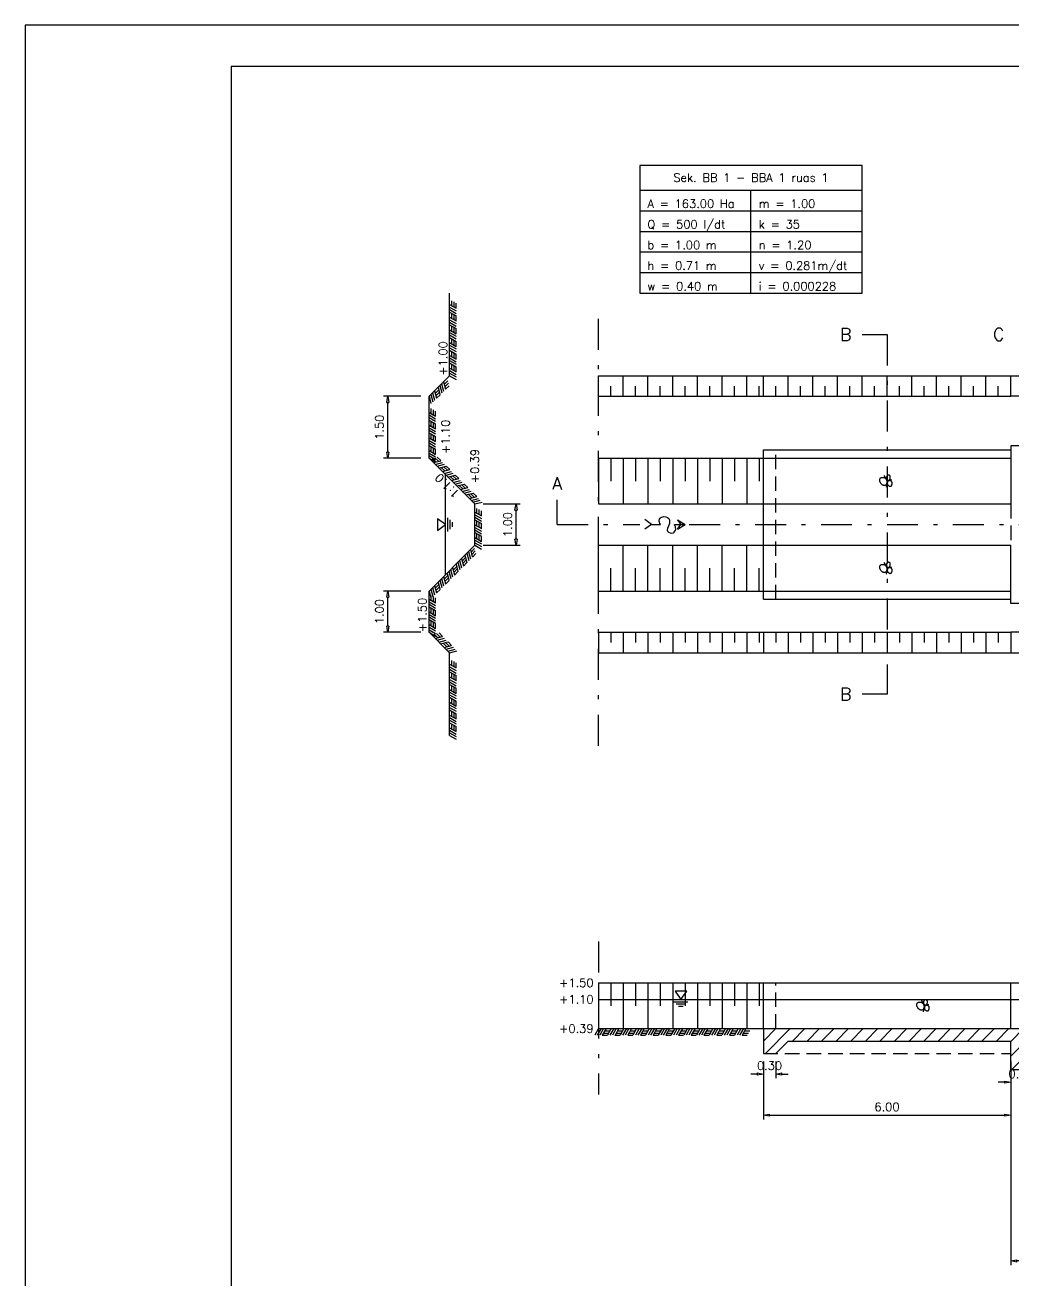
# Model space of a CAD drawing. Header units: inches. Extents: x -5 to 79.1, y -1 to 58.4.
# Drawn here: x -5 to 18.96, y 27.98 to 58.4 of the extents above; entities that cross this region are included whole.
import ezdxf
from ezdxf.enums import TextEntityAlignment as Align

# ---------------------------------------------------------------- set-up
doc = ezdxf.new("R2010")
doc.units = ezdxf.units.IN
doc.header["$MEASUREMENT"] = 0
doc.linetypes.add('DASHDOT', pattern=[1, 0.5, -0.25, 0, -0.25])
doc.linetypes.add('DASHED', pattern=[0.75, 0.5, -0.25])
doc.styles.add('L120', font='simplex.shx', dxfattribs={"height": 0.1525})
doc.styles.add('L80', font='simplex.shx', dxfattribs={"height": 0.1015})
doc.styles.get("Standard").update_dxf_attribs({"font": 'simplex.shx'})
doc.dimstyles.get("Standard").update_dxf_attribs({"dimtxt": 0.18, "dimasz": 0.18, "dimexe": 0.18, "dimexo": 0.0625, "dimgap": 0.09, "dimtad": 0, "dimtih": 1, "dimtoh": 1, "dimdec": 4, "dimzin": 0, "dimdsep": 46, "dimtxsty": 'Standard', "dimcen": 0.09, "dimadec": 0, "dimazin": 0, "dimtfac": 1, "dimtdec": 4, "dimtofl": 0, "dimtmove": 0, "dimatfit": 3, "dimfxl": 1, "dimtolj": 1, "dimtzin": 0, "dimarcsym": 0})

# ---------------------------------------------------------------- blocks, each defined once
blk = doc.blocks.new('KOPbang')
at = {"color": 2}
blk.add_lwpolyline([(-5, -1), (79.1, -1), (79.1, 58.4), (-5, 58.4)], close=True, dxfattribs=at)
at = {"color": 6}
blk.add_lwpolyline([(0, 0), (78.1, 0), (78.1, 57.4), (0, 57.4)], close=True, dxfattribs=at)
blk = doc.blocks.new('HWL')
at = {"color": 2, "linetype": 'Continuous'}
for p, q in [((-0.0014, 0.00196), (0, 0)), ((0.0014, 0.00196), (-0.0014, 0.00196)), ((0, 0), (0.0014, 0.00196)), ((-0.00168, -0.00056), (0.00168, -0.00056)), ((-0.00112, -0.00112), (0.00112, -0.00112)), ((-0.00056, -0.00168), (0.00056, -0.00168))]:
    blk.add_line(p, q, dxfattribs=at)
blk = doc.blocks.new('_ClosedBlank')
at = {"color": 0, "linetype": 'ByBlock', "lineweight": -2}
for p, q in [((-1, 0.17), (0, 0)), ((-1, 0.17), (-1, -0.17)), ((0, 0), (-1, -0.17))]:
    blk.add_line(p, q, dxfattribs=at)
blk = doc.blocks.new('*D47')
at = {"color": 1, "linetype": 'Continuous', "lineweight": -2}
for p, q in [((4.6, 49.4), (3.6985, 49.4)), ((3.8, 48.05), (3.8, 49.25)), ((4.6, 47.9), (3.6985, 47.9))]:
    blk.add_line(p, q, dxfattribs=at)
at = {"layer": 'Defpoints', "color": 0, "linetype": 'Continuous'}
for p in [(3.8, 49.4), (4.8, 49.4), (4.8, 47.9)]:
    blk.add_point(p, dxfattribs=at)
at = {"color": 1, "linetype": 'Continuous', "lineweight": -2, "xscale": 0.15, "yscale": 0.15, "zscale": 0.15}
for p, rotation in [((3.8, 49.4), 90), ((3.8, 47.9), 270)]:
    blk.add_blockref('_ClosedBlank', p, dxfattribs=dict(at, rotation=rotation))
at = {"color": 2, "linetype": 'Continuous', "insert": (3.597, 48.65), "char_height": 0.203, "attachment_point": 5, "rotation": 90}
blk.add_mtext('\\A1;1.50', dxfattribs=at)
blk = doc.blocks.new('*D48')
at = {"color": 1, "linetype": 'Continuous', "lineweight": -2}
for p, q in [((4.6, 44.68), (3.6985, 44.68)), ((3.8, 43.83), (3.8, 44.53)), ((4.6, 43.68), (3.6985, 43.68))]:
    blk.add_line(p, q, dxfattribs=at)
at = {"layer": 'Defpoints', "color": 0, "linetype": 'Continuous'}
for p in [(3.8, 44.68), (4.8, 44.68), (4.8, 43.68)]:
    blk.add_point(p, dxfattribs=at)
at = {"color": 1, "linetype": 'Continuous', "lineweight": -2, "xscale": 0.15, "yscale": 0.15, "zscale": 0.15}
for p, rotation in [((3.8, 44.68), 90), ((3.8, 43.68), 270)]:
    blk.add_blockref('_ClosedBlank', p, dxfattribs=dict(at, rotation=rotation))
at = {"color": 2, "linetype": 'Continuous', "insert": (3.597, 44.18), "char_height": 0.203, "attachment_point": 5, "rotation": 90}
blk.add_mtext('\\A1;1.00', dxfattribs=at)
blk = doc.blocks.new('*D49')
at = {"color": 1, "linetype": 'Continuous', "lineweight": -2}
for p, q in [((6.11, 46.79), (7.0115, 46.79)), ((6.91, 45.94), (6.91, 46.64)), ((6.11, 45.79), (7.0115, 45.79))]:
    blk.add_line(p, q, dxfattribs=at)
at = {"layer": 'Defpoints', "color": 0, "linetype": 'Continuous'}
for p in [(5.91, 46.79), (6.91, 46.79), (5.91, 45.79)]:
    blk.add_point(p, dxfattribs=at)
at = {"color": 1, "linetype": 'Continuous', "lineweight": -2, "xscale": 0.15, "yscale": 0.15, "zscale": 0.15}
for p, rotation in [((6.91, 46.79), 90), ((6.91, 45.79), 270)]:
    blk.add_blockref('_ClosedBlank', p, dxfattribs=dict(at, rotation=rotation))
at = {"color": 2, "linetype": 'Continuous', "insert": (6.707, 46.29), "char_height": 0.203, "attachment_point": 5, "rotation": 90}
blk.add_mtext('\\A1;1.00', dxfattribs=at)
blk = doc.blocks.new('aliran')
at = {"color": 5}
for p, q in [((-0.00312, 0.00004), (-0.00479, 0.0012)), ((-0.00312, 0.00004), (-0.00479, -0.00113)), ((-0.00312, 0.00004), (-0.00096, 0.00004)), ((0.00245, 0.00004), (0.00503, 0.00004)), ((0.00321, 0.00115), (0.00503, 0.00004)), ((0.00321, 0.00115), (0.00398, 0.00004)), ((0.00321, -0.00108), (0.00503, 0.00004)), ((0.00321, -0.00108), (0.00398, 0.00004))]:
    blk.add_line(p, q, dxfattribs=at)
blk.add_spline([(-0.00096, 0.00004), (-0.00131, 0.00108), (-0.00061, 0.00184), (0.00106, 0.0015), (0.00106, -0.00017), (0.00078, -0.00163), (0.00217, -0.00198), (0.00273, -0.00108), (0.00245, 0.00004)], degree=3, dxfattribs=at)
blk = doc.blocks.new('batu')
at = {"color": 1, "linetype": 'Continuous'}
for p, q in [((0.00003, 0.00014), (-0.00066, 0.00136)), ((0.00027, 0.00011), (0.00118, 0.00035)), ((0.0001, -0.00004), (-0.0002, -0.00148))]:
    blk.add_line(p, q, dxfattribs=at)
at = {"color": 2, "linetype": 'Continuous'}
for points in [[(-0.00122, 0.00089), (-0.00116, 0.0009), (-0.00109, 0.00091), (-0.00102, 0.00091), (-0.00095, 0.0009), (-0.00088, 0.00089), (-0.00081, 0.00088), (-0.00074, 0.00086), (-0.00067, 0.00084), (-0.0006, 0.0008), (-0.00054, 0.00077), (-0.00048, 0.00073), (-0.00042, 0.00068), (-0.00037, 0.00063), (-0.00032, 0.00058), (-0.00027, 0.00053), (-0.00023, 0.00048), (-0.00019, 0.00042), (-0.00015, 0.00037), (-0.00012, 0.00031), (-0.00009, 0.00025), (-0.00007, 0.00019), (-0.00005, 0.00012), (-0.00003, 0.00006), (-0.00002, -0.00001), (-0.00002, -0.00009), (-0.00002, -0.00016), (-0.00002, -0.00024), (-0.00003, -0.00032), (-0.00004, -0.00039), (-0.00005, -0.00047), (-0.00007, -0.00054), (-0.00009, -0.00061), (-0.00011, -0.00067), (-0.00013, -0.00073), (-0.00016, -0.00079), (-0.00018, -0.00084), (-0.00021, -0.00088), (-0.00025, -0.00092), (-0.00028, -0.00096), (-0.00032, -0.00099), (-0.00036, -0.00102), (-0.00041, -0.00104), (-0.00046, -0.00106), (-0.00051, -0.00107), (-0.00056, -0.00108), (-0.00062, -0.00108), (-0.00069, -0.00108), (-0.00075, -0.00107), (-0.00083, -0.00105), (-0.0009, -0.00102), (-0.00098, -0.00099), (-0.00106, -0.00095), (-0.00114, -0.0009), (-0.00122, -0.00085), (-0.00129, -0.00078), (-0.00137, -0.00071), (-0.00144, -0.00063), (-0.0015, -0.00055), (-0.00156, -0.00045), (-0.00161, -0.00036), (-0.00166, -0.00026), (-0.0017, -0.00016), (-0.00173, -0.00006), (-0.00175, 0.00003), (-0.00176, 0.00013), (-0.00177, 0.00022), (-0.00176, 0.0003), (-0.00175, 0.00039), (-0.00174, 0.00046), (-0.00171, 0.00053), (-0.00168, 0.0006), (-0.00165, 0.00065), (-0.00161, 0.0007), (-0.00156, 0.00075), (-0.00152, 0.00078), (-0.00147, 0.00082), (-0.00141, 0.00084), (-0.00135, 0.00086), (-0.00129, 0.00088)], [(-0.00009, 0.00109), (-0.00011, 0.00103), (-0.00012, 0.00097), (-0.00013, 0.0009), (-0.00014, 0.00084), (-0.00014, 0.00077), (-0.00014, 0.0007), (-0.00014, 0.00064), (-0.00013, 0.00058), (-0.00011, 0.00052), (-0.0001, 0.00047), (-0.00007, 0.00042), (-0.00005, 0.00037), (-0.00002, 0.00033), (0.00002, 0.0003), (0.00006, 0.00027), (0.00011, 0.00024), (0.00015, 0.00022), (0.00021, 0.0002), (0.00026, 0.00019), (0.00032, 0.00019), (0.00038, 0.00019), (0.00043, 0.0002), (0.00049, 0.00021), (0.00054, 0.00023), (0.00058, 0.00026), (0.00062, 0.0003), (0.00066, 0.00034), (0.00069, 0.00039), (0.00071, 0.00044), (0.00074, 0.0005), (0.00076, 0.00056), (0.00077, 0.00063), (0.00079, 0.0007), (0.0008, 0.00076), (0.0008, 0.00083), (0.0008, 0.0009), (0.0008, 0.00097), (0.0008, 0.00103), (0.00079, 0.00109), (0.00078, 0.00114), (0.00077, 0.00119), (0.00075, 0.00123), (0.00073, 0.00127), (0.00071, 0.0013), (0.00068, 0.00132), (0.00064, 0.00135), (0.00061, 0.00137), (0.00056, 0.00138), (0.00052, 0.0014), (0.00046, 0.00141), (0.00041, 0.00141), (0.00036, 0.00142), (0.0003, 0.00142), (0.00025, 0.00141), (0.00019, 0.0014), (0.00015, 0.00139), (0.0001, 0.00137), (0.00006, 0.00134), (0.00003, 0.00131), (0, 0.00128), (-0.00003, 0.00124), (-0.00005, 0.00119), (-0.00007, 0.00114)], [(0.00008, -0.00032), (0.00007, -0.0004), (0.00006, -0.00048), (0.00006, -0.00056), (0.00007, -0.00064), (0.00009, -0.00073), (0.00011, -0.0008), (0.00015, -0.00088), (0.0002, -0.00095), (0.00026, -0.00102), (0.00033, -0.00108), (0.0004, -0.00114), (0.00048, -0.00119), (0.00056, -0.00123), (0.00064, -0.00125), (0.00072, -0.00127), (0.00079, -0.00127), (0.00087, -0.00126), (0.00093, -0.00123), (0.00099, -0.0012), (0.00105, -0.00115), (0.00109, -0.00109), (0.00114, -0.00102), (0.00117, -0.00094), (0.0012, -0.00086), (0.00122, -0.00077), (0.00123, -0.00067), (0.00124, -0.00057), (0.00124, -0.00047), (0.00122, -0.00037), (0.0012, -0.00028), (0.00116, -0.00019), (0.00112, -0.00012), (0.00106, -0.00005), (0.00099, 0.00001), (0.00091, 0.00005), (0.00083, 0.00008), (0.00074, 0.00011), (0.00065, 0.00012), (0.00057, 0.00012), (0.00049, 0.0001), (0.00041, 0.00008), (0.00034, 0.00005), (0.00028, 0), (0.00023, -0.00005), (0.00018, -0.00011), (0.00014, -0.00018), (0.00011, -0.00025)]]:
    blk.add_lwpolyline(points, close=True, dxfattribs=at)
blk = doc.blocks.new('*D54')
at = {"color": 1, "linetype": 'Continuous', "lineweight": -2, "ltscale": 0.7}
for p, q in [((12.91, 33.27), (12.91, 32.8685)), ((13.21, 33.27), (13.21, 32.8685)), ((12.76, 32.97), (12.61, 32.97)), ((13.36, 32.97), (13.51, 32.97))]:
    blk.add_line(p, q, dxfattribs=at)
at = {"layer": 'Defpoints', "color": 0, "linetype": 'Continuous', "ltscale": 0.7}
for p in [(12.91, 33.47), (13.21, 33.47), (13.21, 32.97)]:
    blk.add_point(p, dxfattribs=at)
at = {"color": 1, "linetype": 'Continuous', "lineweight": -2, "ltscale": 0.7, "xscale": 0.15, "yscale": 0.15, "zscale": 0.15}
blk.add_blockref('_ClosedBlank', (12.91, 32.97), dxfattribs=at)
at = {"color": 1, "linetype": 'Continuous', "lineweight": -2, "ltscale": 0.7, "xscale": 0.15, "yscale": 0.15, "zscale": 0.15, "rotation": 180}
blk.add_blockref('_ClosedBlank', (13.21, 32.97), dxfattribs=at)
at = {"color": 2, "linetype": 'Continuous', "ltscale": 0.7, "insert": (13.06, 33.173), "char_height": 0.203, "attachment_point": 5}
blk.add_mtext('\\A1;0.30', dxfattribs=at)
blk = doc.blocks.new('*D55')
at = {"color": 1, "linetype": 'Continuous', "lineweight": -2, "ltscale": 0.7}
for p, q in [((12.91, 33.27), (12.91, 31.8685)), ((18.91, 33.27), (18.91, 31.8685)), ((13.06, 31.97), (18.76, 31.97))]:
    blk.add_line(p, q, dxfattribs=at)
at = {"layer": 'Defpoints', "color": 0, "linetype": 'Continuous', "ltscale": 0.7}
for p in [(12.91, 33.47), (18.91, 33.47), (18.91, 31.97)]:
    blk.add_point(p, dxfattribs=at)
at = {"color": 1, "linetype": 'Continuous', "lineweight": -2, "ltscale": 0.7, "xscale": 0.15, "yscale": 0.15, "zscale": 0.15, "rotation": 180}
blk.add_blockref('_ClosedBlank', (12.91, 31.97), dxfattribs=at)
at = {"color": 1, "linetype": 'Continuous', "lineweight": -2, "ltscale": 0.7, "xscale": 0.15, "yscale": 0.15, "zscale": 0.15}
blk.add_blockref('_ClosedBlank', (18.91, 31.97), dxfattribs=at)
at = {"color": 2, "linetype": 'Continuous', "ltscale": 0.7, "insert": (15.91, 32.173), "char_height": 0.203, "attachment_point": 5}
blk.add_mtext('\\A1;6.00', dxfattribs=at)
blk = doc.blocks.new('*D56')
at = {"color": 1, "linetype": 'Continuous', "lineweight": -2, "ltscale": 0.7}
for p, q in [((18.91, 32.87), (18.91, 32.6685)), ((19.41, 32.87), (19.41, 32.6685)), ((18.76, 32.77), (18.61, 32.77)), ((19.56, 32.77), (19.71, 32.77))]:
    blk.add_line(p, q, dxfattribs=at)
at = {"layer": 'Defpoints', "color": 0, "linetype": 'Continuous', "ltscale": 0.7}
for p in [(18.91, 33.07), (19.41, 33.07), (19.41, 32.77)]:
    blk.add_point(p, dxfattribs=at)
at = {"color": 1, "linetype": 'Continuous', "lineweight": -2, "ltscale": 0.7, "xscale": 0.15, "yscale": 0.15, "zscale": 0.15}
blk.add_blockref('_ClosedBlank', (18.91, 32.77), dxfattribs=at)
at = {"color": 1, "linetype": 'Continuous', "lineweight": -2, "ltscale": 0.7, "xscale": 0.15, "yscale": 0.15, "zscale": 0.15, "rotation": 180}
blk.add_blockref('_ClosedBlank', (19.41, 32.77), dxfattribs=at)
at = {"color": 2, "linetype": 'Continuous', "ltscale": 0.7, "insert": (19.16, 32.973), "char_height": 0.203, "attachment_point": 5}
blk.add_mtext('\\A1;0.50', dxfattribs=at)
blk = doc.blocks.new('*D67')
at = {"color": 1, "linetype": 'Continuous', "lineweight": -2, "ltscale": 0.7}
for p, q in [((20, 33.87), (20, 28.3365)), ((18.91, 32.87), (18.91, 28.3365)), ((19.85, 28.438), (19.06, 28.438))]:
    blk.add_line(p, q, dxfattribs=at)
at = {"layer": 'Defpoints', "color": 0, "linetype": 'Continuous', "ltscale": 0.7}
for p in [(20, 34.07), (18.91, 33.07), (18.91, 28.438)]:
    blk.add_point(p, dxfattribs=at)
at = {"color": 1, "linetype": 'Continuous', "lineweight": -2, "ltscale": 0.7, "xscale": 0.15, "yscale": 0.15, "zscale": 0.15, "rotation": 180}
blk.add_blockref('_ClosedBlank', (18.91, 28.438), dxfattribs=at)
at = {"color": 1, "linetype": 'Continuous', "lineweight": -2, "ltscale": 0.7, "xscale": 0.15, "yscale": 0.15, "zscale": 0.15}
blk.add_blockref('_ClosedBlank', (20, 28.438), dxfattribs=at)
at = {"color": 2, "linetype": 'Continuous', "ltscale": 0.7, "insert": (19.455, 28.641), "char_height": 0.203, "attachment_point": 5}
blk.add_mtext('\\A1;1.09', dxfattribs=at)

msp = doc.modelspace()

# ---------------------------------------------------------------- hatches: boundary and pattern name
at = {"linetype": 'Continuous'}
h = msp.add_hatch(dxfattribs=at)
h.set_pattern_fill('LINE', color=1, scale=2, angle=45, style=0)
h.paths.add_polyline_path([(12.91, 34.07), (12.91, 33.47), (13.21, 33.47), (13.51, 33.77), (18.91, 33.77), (18.91, 34.07)])
h = msp.add_hatch(dxfattribs=at)
h.set_pattern_fill('LINE', color=1, scale=2, angle=45, style=0)
h.paths.add_polyline_path([(23.02, 30.758), (26.04, 30.758), (26.04, 30.838), (26.2, 30.838), (32.66, 32.13), (34.16, 32.13), (34.16, 31.53), (33.86, 31.53), (33.56, 31.83), (32.66, 31.83), (26.2, 30.538), (26.2, 29.958), (25.7, 29.958), (25.4, 30.258), (23.02, 29.958), (22.618, 29.958), (20, 33.57), (19.71, 33.57), (19.41, 33.07), (18.91, 33.07), (18.91, 34.07), (20, 34.07)])

# ---------------------------------------------------------------- linework, layer by layer
at = {"color": 2, "linetype": 'Continuous'}
for p, q in [((15.31, 55), (9.91, 55)), ((9.91, 55), (9.91, 51.9)), ((15.31, 51.9), (15.31, 55)), ((9.91, 54.4), (15.31, 54.4)), ((12.61, 51.9), (12.61, 54.4)), ((12.61, 51.9), (12.61, 54.4)), ((9.91, 53.9), (15.31, 53.9)), ((9.91, 53.4), (15.31, 53.4)), ((9.91, 52.9), (15.31, 52.9)), ((9.91, 52.4), (15.31, 52.4)), ((9.91, 51.9), (15.31, 51.9)), ((9.21, 49.4), (9.21, 49.65)), ((9.81, 49.4), (9.81, 49.65)), ((10.41, 49.4), (10.41, 49.65)), ((11.01, 49.4), (11.01, 49.65)), ((11.61, 49.4), (11.61, 49.65)), ((12.21, 49.4), (12.21, 49.65)), ((12.81, 49.4), (12.81, 49.65)), ((13.21, 49.4), (13.21, 49.65)), ((13.81, 49.4), (13.81, 49.65)), ((14.41, 49.4), (14.41, 49.65)), ((15.01, 49.4), (15.01, 49.65)), ((15.61, 49.4), (15.61, 49.65)), ((16.21, 49.4), (16.21, 49.65)), ((16.81, 49.4), (16.81, 49.65)), ((17.41, 49.4), (17.41, 49.65)), ((18.01, 49.4), (18.01, 49.65)), ((18.61, 49.4), (18.61, 49.65)), ((12.91, 48.1), (18.91, 48.1)), ((9.21, 47.9), (9.21, 47.345)), ((9.81, 47.9), (9.81, 47.345)), ((10.41, 47.9), (10.41, 47.345)), ((11.01, 47.9), (11.01, 47.345)), ((11.61, 47.9), (11.61, 47.345)), ((12.21, 47.9), (12.21, 47.345)), ((12.81, 47.9), (12.81, 47.345)), ((5.2, 45.08), (5.2, 47.5)), ((9.21, 44.68), (9.21, 45.235)), ((9.81, 44.68), (9.81, 45.235)), ((10.41, 44.68), (10.41, 45.235)), ((11.01, 44.68), (11.01, 45.235)), ((11.61, 44.68), (11.61, 45.235)), ((12.21, 44.68), (12.21, 45.235)), ((12.81, 44.68), (12.81, 45.235)), ((12.91, 44.48), (18.91, 44.48)), ((9.21, 43.68), (9.21, 43.43)), ((9.81, 43.68), (9.81, 43.43)), ((10.41, 43.68), (10.41, 43.43)), ((11.01, 43.68), (11.01, 43.43)), ((11.61, 43.68), (11.61, 43.43)), ((12.21, 43.68), (12.21, 43.43)), ((12.81, 43.68), (12.81, 43.43)), ((13.21, 43.68), (13.21, 43.43)), ((13.81, 43.68), (13.81, 43.43)), ((14.41, 43.68), (14.41, 43.43)), ((15.01, 43.68), (15.01, 43.43)), ((15.61, 43.68), (15.61, 43.43)), ((16.21, 43.68), (16.21, 43.43)), ((16.81, 43.68), (16.81, 43.43)), ((17.41, 43.68), (17.41, 43.43)), ((18.01, 43.68), (18.01, 43.43)), ((18.61, 43.68), (18.61, 43.43)), ((9.21, 35.18), (9.21, 34.625)), ((9.81, 35.18), (9.81, 34.625)), ((10.41, 35.18), (10.41, 34.625)), ((11.01, 35.18), (11.01, 34.625)), ((11.61, 35.18), (11.61, 34.625)), ((12.21, 35.18), (12.21, 34.625)), ((12.81, 35.18), (12.81, 34.625))]:
    msp.add_line(p, q, dxfattribs=at)
at = {"color": 4, "linetype": 'Continuous'}
for p, q in [((5.3, 49.9), (5.3, 51.9)), ((4.8, 49.4), (5.3, 49.9)), ((4.8, 47.9), (4.8, 49.4)), ((5.91, 46.79), (4.8, 47.9)), ((5.91, 45.79), (5.91, 46.79)), ((4.8, 44.68), (5.91, 45.79)), ((4.8, 43.68), (4.8, 44.68)), ((5.3, 43.18), (4.8, 43.68)), ((5.3, 41.18), (5.3, 43.18))]:
    msp.add_line(p, q, dxfattribs=at)
at = {"color": 1, "linetype": 'Continuous'}
for p, q in [((5.353, 51.596), (5.353, 51.719)), ((5.3, 51.627), (5.459, 51.535)), ((5.3, 51.565), (5.459, 51.473)), ((5.3, 51.503), (5.459, 51.412)), ((5.3, 51.442), (5.459, 51.35)), ((5.407, 51.565), (5.407, 51.688)), ((5.46, 51.534), (5.46, 51.658)), ((5.3, 51.318), (5.459, 51.227)), ((5.3, 51.257), (5.459, 51.165)), ((5.3, 51.195), (5.459, 51.103)), ((5.3, 51.133), (5.459, 51.042)), ((5.353, 51.288), (5.353, 51.411)), ((5.407, 51.257), (5.407, 51.38)), ((5.46, 51.226), (5.46, 51.349)), ((5.3, 51.01), (5.459, 50.918)), ((5.3, 50.948), (5.459, 50.857)), ((5.3, 50.887), (5.459, 50.795)), ((5.3, 50.825), (5.459, 50.733)), ((5.353, 50.979), (5.353, 51.103)), ((5.407, 50.948), (5.407, 51.072)), ((5.46, 50.918), (5.46, 51.041)), ((5.3, 50.702), (5.459, 50.61)), ((5.3, 50.64), (5.459, 50.548)), ((5.3, 50.578), (5.459, 50.487)), ((5.3, 50.517), (5.459, 50.425)), ((5.353, 50.671), (5.353, 50.794)), ((5.407, 50.64), (5.407, 50.763)), ((5.46, 50.609), (5.46, 50.733)), ((5.3, 50.393), (5.459, 50.302)), ((5.3, 50.332), (5.459, 50.24)), ((5.3, 50.27), (5.459, 50.178)), ((5.3, 50.208), (5.459, 50.117)), ((5.353, 50.362), (5.353, 50.486)), ((5.407, 50.332), (5.407, 50.455)), ((5.46, 50.301), (5.46, 50.424)), ((5.3, 50.085), (5.459, 49.993)), ((5.3, 50.023), (5.459, 49.932)), ((5.3, 49.962), (5.459, 49.87)), ((5.3, 49.9), (5.459, 49.808)), ((5.353, 50.054), (5.353, 50.178)), ((5.407, 50.023), (5.407, 50.147)), ((5.46, 49.992), (5.46, 50.116)), ((8.91, 49.4), (8.91, 49.9)), ((9.51, 49.4), (9.51, 49.9)), ((10.11, 49.4), (10.11, 49.9)), ((10.71, 49.4), (10.71, 49.9)), ((11.31, 49.4), (11.31, 49.9)), ((11.91, 49.4), (11.91, 49.9)), ((12.51, 49.4), (12.51, 49.9)), ((12.91, 49.4), (12.91, 49.9)), ((13.51, 49.4), (13.51, 49.9)), ((14.11, 49.4), (14.11, 49.9)), ((14.71, 49.4), (14.71, 49.9)), ((15.31, 49.4), (15.31, 49.9)), ((15.91, 49.4), (15.91, 49.9)), ((16.51, 49.4), (16.51, 49.9)), ((17.11, 49.4), (17.11, 49.9)), ((17.71, 49.4), (17.71, 49.9)), ((18.31, 49.4), (18.31, 49.9)), ((18.91, 49.4), (18.91, 49.9)), ((18.91, 49.4), (18.91, 49.9)), ((5.018, 49.618), (5.065, 49.441)), ((5.062, 49.662), (5.109, 49.485)), ((5.105, 49.705), (5.153, 49.528)), ((5.149, 49.749), (5.196, 49.572)), ((5.165, 49.689), (5.252, 49.776)), ((5.181, 49.63), (5.268, 49.717)), ((5.197, 49.57), (5.284, 49.657)), ((4.8, 49.4), (4.847, 49.223)), ((4.844, 49.444), (4.891, 49.267)), ((4.887, 49.487), (4.935, 49.31)), ((4.931, 49.531), (4.978, 49.354)), ((4.947, 49.471), (5.034, 49.558)), ((4.963, 49.412), (5.05, 49.499)), ((4.979, 49.352), (5.066, 49.439)), ((4.8, 49.01), (4.959, 48.918)), ((4.853, 48.979), (4.853, 49.103)), ((4.907, 48.948), (4.907, 49.072)), ((4.96, 48.918), (4.96, 49.041)), ((4.8, 48.948), (4.959, 48.857)), ((4.8, 48.887), (4.959, 48.795)), ((4.8, 48.825), (4.959, 48.733)), ((4.8, 48.702), (4.959, 48.61)), ((4.853, 48.671), (4.853, 48.794)), ((4.907, 48.64), (4.907, 48.763)), ((4.96, 48.609), (4.96, 48.733)), ((4.8, 48.64), (4.959, 48.548)), ((4.8, 48.578), (4.959, 48.487)), ((4.8, 48.517), (4.959, 48.425)), ((4.8, 48.393), (4.959, 48.302)), ((4.853, 48.362), (4.853, 48.486)), ((4.907, 48.332), (4.907, 48.455)), ((4.96, 48.301), (4.96, 48.424)), ((4.8, 48.332), (4.959, 48.24)), ((4.8, 48.27), (4.959, 48.178)), ((4.8, 48.208), (4.959, 48.117)), ((4.8, 48.085), (4.959, 47.993)), ((4.853, 48.054), (4.853, 48.178)), ((4.907, 48.023), (4.907, 48.147)), ((4.96, 47.992), (4.96, 48.116)), ((4.8, 48.023), (4.959, 47.932)), ((4.8, 47.962), (4.959, 47.87)), ((4.8, 47.9), (4.959, 47.808)), ((4.967, 47.809), (4.879, 47.896)), ((4.907, 47.793), (5.084, 47.84)), ((5.026, 47.825), (4.939, 47.912)), ((4.951, 47.749), (5.128, 47.797)), ((5.086, 47.841), (4.999, 47.928)), ((8.91, 47.9), (8.91, 46.79)), ((9.51, 47.9), (9.51, 46.79)), ((10.11, 47.9), (10.11, 46.79)), ((10.71, 47.9), (10.71, 46.79)), ((11.31, 47.9), (11.31, 46.79)), ((11.91, 47.9), (11.91, 46.79)), ((12.51, 47.9), (12.51, 46.79)), ((4.994, 47.706), (5.171, 47.753)), ((5.038, 47.662), (5.215, 47.71)), ((5.185, 47.591), (5.097, 47.678)), ((5.125, 47.575), (5.302, 47.622)), ((5.244, 47.607), (5.157, 47.694)), ((5.169, 47.531), (5.346, 47.579)), ((5.212, 47.488), (5.389, 47.535)), ((5.304, 47.623), (5.217, 47.71)), ((5.256, 47.444), (5.433, 47.492)), ((5.403, 47.373), (5.315, 47.46)), ((5.462, 47.389), (5.375, 47.476)), ((5.522, 47.405), (5.435, 47.492)), ((5.343, 47.357), (5.52, 47.404)), ((5.387, 47.313), (5.564, 47.361)), ((5.43, 47.27), (5.607, 47.317)), ((5.474, 47.226), (5.651, 47.273)), ((5.621, 47.155), (5.534, 47.242)), ((5.561, 47.139), (5.738, 47.186)), ((5.68, 47.171), (5.593, 47.258)), ((5.74, 47.187), (5.653, 47.274)), ((5.605, 47.095), (5.782, 47.143)), ((5.648, 47.052), (5.825, 47.099)), ((5.692, 47.008), (5.869, 47.055)), ((5.839, 46.937), (5.752, 47.024)), ((5.779, 46.921), (5.956, 46.968)), ((5.898, 46.953), (5.811, 47.04)), ((5.823, 46.877), (6, 46.925)), ((5.866, 46.834), (6.043, 46.881)), ((5.958, 46.969), (5.871, 47.056)), ((5.91, 46.79), (6.087, 46.837)), ((5.91, 46.592), (6.069, 46.5)), ((5.963, 46.561), (5.963, 46.684)), ((6.017, 46.53), (6.017, 46.653)), ((6.07, 46.499), (6.07, 46.623)), ((5.91, 46.53), (6.069, 46.438)), ((5.91, 46.468), (6.069, 46.377)), ((5.91, 46.407), (6.069, 46.315)), ((5.91, 46.283), (6.069, 46.192)), ((5.963, 46.252), (5.963, 46.376)), ((6.017, 46.222), (6.017, 46.345)), ((6.07, 46.191), (6.07, 46.314)), ((5.91, 46.222), (6.069, 46.13)), ((5.91, 46.16), (6.069, 46.068)), ((5.91, 46.098), (6.069, 46.007)), ((5.91, 45.975), (6.069, 45.883)), ((5.963, 45.944), (5.963, 46.068)), ((6.017, 45.913), (6.017, 46.037)), ((6.07, 45.883), (6.07, 46.006)), ((5.759, 45.639), (5.807, 45.462)), ((5.803, 45.683), (5.85, 45.506)), ((5.819, 45.623), (5.906, 45.711)), ((5.835, 45.564), (5.922, 45.651)), ((5.91, 45.913), (6.069, 45.822)), ((5.91, 45.852), (6.069, 45.76)), ((5.91, 45.79), (6.069, 45.698)), ((8.91, 44.68), (8.91, 45.79)), ((9.51, 44.68), (9.51, 45.79)), ((10.11, 44.68), (10.11, 45.79)), ((10.71, 44.68), (10.71, 45.79)), ((11.31, 44.68), (11.31, 45.79)), ((11.91, 44.68), (11.91, 45.79)), ((12.51, 44.68), (12.51, 45.79)), ((5.454, 45.334), (5.502, 45.157)), ((5.498, 45.378), (5.545, 45.201)), ((5.541, 45.421), (5.589, 45.244)), ((5.585, 45.465), (5.632, 45.288)), ((5.601, 45.405), (5.688, 45.493)), ((5.617, 45.346), (5.704, 45.433)), ((5.633, 45.286), (5.72, 45.373)), ((5.672, 45.552), (5.72, 45.375)), ((5.716, 45.596), (5.763, 45.419)), ((5.851, 45.504), (5.938, 45.591)), ((5.149, 45.029), (5.196, 44.852)), ((5.165, 44.969), (5.252, 45.056)), ((5.236, 45.116), (5.283, 44.939)), ((5.28, 45.16), (5.327, 44.983)), ((5.323, 45.203), (5.371, 45.026)), ((5.367, 45.247), (5.414, 45.07)), ((5.383, 45.187), (5.47, 45.275)), ((5.399, 45.128), (5.486, 45.215)), ((5.415, 45.068), (5.502, 45.155)), ((4.844, 44.724), (4.891, 44.547)), ((4.887, 44.767), (4.935, 44.59)), ((4.931, 44.811), (4.978, 44.634)), ((4.947, 44.751), (5.034, 44.838)), ((4.963, 44.692), (5.05, 44.779)), ((5.018, 44.898), (5.065, 44.721)), ((5.062, 44.942), (5.109, 44.765)), ((5.105, 44.985), (5.153, 44.808)), ((5.181, 44.91), (5.268, 44.997)), ((5.197, 44.85), (5.284, 44.937)), ((4.8, 44.68), (4.847, 44.503)), ((4.8, 44.482), (4.959, 44.39)), ((4.8, 44.42), (4.959, 44.328)), ((4.853, 44.451), (4.853, 44.574)), ((4.907, 44.42), (4.907, 44.543)), ((4.96, 44.389), (4.96, 44.513)), ((4.979, 44.632), (5.066, 44.719)), ((4.8, 44.358), (4.959, 44.267)), ((4.8, 44.297), (4.959, 44.205)), ((4.8, 44.173), (4.959, 44.082)), ((4.8, 44.112), (4.959, 44.02)), ((4.853, 44.143), (4.853, 44.266)), ((4.907, 44.112), (4.907, 44.235)), ((4.96, 44.081), (4.96, 44.204)), ((4.8, 44.05), (4.959, 43.958)), ((4.8, 43.988), (4.959, 43.897)), ((4.8, 43.865), (4.959, 43.773)), ((4.853, 43.834), (4.853, 43.958)), ((4.907, 43.803), (4.907, 43.927)), ((4.96, 43.773), (4.96, 43.896)), ((4.8, 43.803), (4.959, 43.712)), ((4.8, 43.742), (4.959, 43.65)), ((4.8, 43.68), (4.959, 43.588)), ((5.011, 43.545), (4.924, 43.632)), ((4.951, 43.529), (5.128, 43.576)), ((5.07, 43.561), (4.983, 43.648)), ((4.995, 43.485), (5.172, 43.533)), ((5.13, 43.577), (5.043, 43.664)), ((8.91, 43.68), (8.91, 43.18)), ((9.51, 43.68), (9.51, 43.18)), ((10.11, 43.68), (10.11, 43.18)), ((10.71, 43.68), (10.71, 43.18)), ((11.31, 43.68), (11.31, 43.18)), ((11.91, 43.68), (11.91, 43.18)), ((12.51, 43.68), (12.51, 43.18)), ((12.91, 43.68), (12.91, 43.18)), ((13.51, 43.68), (13.51, 43.18)), ((14.11, 43.68), (14.11, 43.18)), ((14.71, 43.68), (14.71, 43.18)), ((15.31, 43.68), (15.31, 43.18)), ((15.91, 43.68), (15.91, 43.18)), ((16.51, 43.68), (16.51, 43.18)), ((17.11, 43.68), (17.11, 43.18)), ((17.71, 43.68), (17.71, 43.18)), ((18.31, 43.68), (18.31, 43.18)), ((18.91, 43.68), (18.91, 43.18)), ((18.91, 43.68), (18.91, 43.18)), ((5.038, 43.442), (5.215, 43.489)), ((5.082, 43.398), (5.259, 43.445)), ((5.229, 43.327), (5.142, 43.414)), ((5.169, 43.311), (5.346, 43.358)), ((5.288, 43.343), (5.201, 43.43)), ((5.213, 43.267), (5.39, 43.315)), ((5.256, 43.224), (5.433, 43.271)), ((5.348, 43.359), (5.261, 43.446)), ((5.3, 43.18), (5.477, 43.227)), ((5.3, 42.907), (5.459, 42.815)), ((5.353, 42.876), (5.353, 42.999)), ((5.407, 42.845), (5.407, 42.968)), ((5.46, 42.814), (5.46, 42.938)), ((5.3, 42.845), (5.459, 42.753)), ((5.3, 42.783), (5.459, 42.692)), ((5.3, 42.722), (5.459, 42.63)), ((5.3, 42.598), (5.459, 42.507)), ((5.353, 42.568), (5.353, 42.691)), ((5.407, 42.537), (5.407, 42.66)), ((5.46, 42.506), (5.46, 42.629)), ((5.3, 42.537), (5.459, 42.445)), ((5.3, 42.475), (5.459, 42.383)), ((5.3, 42.413), (5.459, 42.322)), ((5.3, 42.29), (5.459, 42.198)), ((5.353, 42.259), (5.353, 42.383)), ((5.407, 42.228), (5.407, 42.352)), ((5.46, 42.198), (5.46, 42.321)), ((5.3, 42.228), (5.459, 42.137)), ((5.3, 42.167), (5.459, 42.075)), ((5.3, 42.105), (5.459, 42.013)), ((5.3, 41.982), (5.459, 41.89)), ((5.353, 41.951), (5.353, 42.074)), ((5.407, 41.92), (5.407, 42.043)), ((5.46, 41.889), (5.46, 42.013)), ((5.3, 41.92), (5.459, 41.828)), ((5.3, 41.858), (5.459, 41.767)), ((5.3, 41.797), (5.459, 41.705)), ((5.353, 41.643), (5.353, 41.766)), ((5.407, 41.612), (5.407, 41.735)), ((5.46, 41.581), (5.46, 41.704)), ((5.3, 41.673), (5.459, 41.582)), ((5.3, 41.612), (5.459, 41.52)), ((5.3, 41.55), (5.459, 41.458)), ((5.3, 41.488), (5.459, 41.397)), ((5.353, 41.334), (5.353, 41.458)), ((5.407, 41.303), (5.407, 41.427)), ((5.46, 41.273), (5.46, 41.396)), ((5.3, 41.365), (5.459, 41.273)), ((5.3, 41.303), (5.459, 41.212)), ((5.3, 41.242), (5.459, 41.15)), ((5.3, 41.18), (5.459, 41.088)), ((8.91, 35.18), (8.91, 34.07)), ((9.51, 35.18), (9.51, 34.07)), ((10.11, 35.18), (10.11, 34.07)), ((10.71, 35.18), (10.71, 34.07)), ((11.31, 35.18), (11.31, 34.07)), ((11.91, 35.18), (11.91, 34.07)), ((12.51, 35.18), (12.51, 34.07)), ((8.91, 34.07), (8.818, 33.911)), ((8.972, 34.07), (8.88, 33.911)), ((9.033, 34.07), (8.942, 33.911)), ((9.095, 34.07), (9.003, 33.911)), ((9.003, 33.91), (9.126, 33.91)), ((9.033, 33.963), (9.157, 33.963)), ((9.064, 34.017), (9.188, 34.017)), ((9.218, 34.07), (9.127, 33.911)), ((9.28, 34.07), (9.188, 33.911)), ((9.342, 34.07), (9.25, 33.911)), ((9.311, 33.91), (9.434, 33.91)), ((9.403, 34.07), (9.312, 33.911)), ((9.342, 33.963), (9.465, 33.963)), ((9.373, 34.017), (9.496, 34.017)), ((9.527, 34.07), (9.435, 33.911)), ((9.588, 34.07), (9.497, 33.911)), ((9.65, 34.07), (9.558, 33.911)), ((9.619, 33.91), (9.743, 33.91)), ((9.712, 34.07), (9.62, 33.911)), ((9.65, 33.963), (9.773, 33.963)), ((9.681, 34.017), (9.804, 34.017)), ((9.835, 34.07), (9.743, 33.911)), ((9.897, 34.07), (9.805, 33.911)), ((9.958, 34.07), (9.867, 33.911)), ((10.02, 34.07), (9.928, 33.911)), ((9.928, 33.91), (10.051, 33.91)), ((9.958, 33.963), (10.082, 33.963)), ((9.989, 34.017), (10.113, 34.017)), ((10.143, 34.07), (10.052, 33.911)), ((10.205, 34.07), (10.113, 33.911)), ((10.267, 34.07), (10.175, 33.911)), ((10.236, 33.91), (10.359, 33.91)), ((10.328, 34.07), (10.237, 33.911)), ((10.267, 33.963), (10.39, 33.963)), ((10.298, 34.017), (10.421, 34.017)), ((10.452, 34.07), (10.36, 33.911)), ((10.513, 34.07), (10.422, 33.911)), ((10.575, 34.07), (10.483, 33.911)), ((10.544, 33.91), (10.668, 33.91)), ((10.637, 34.07), (10.545, 33.911)), ((10.575, 33.963), (10.698, 33.963)), ((10.606, 34.017), (10.729, 34.017)), ((10.76, 34.07), (10.668, 33.911)), ((10.822, 34.07), (10.73, 33.911)), ((10.883, 34.07), (10.792, 33.911)), ((10.945, 34.07), (10.853, 33.911)), ((10.853, 33.91), (10.976, 33.91)), ((10.883, 33.963), (11.007, 33.963)), ((10.914, 34.017), (11.038, 34.017)), ((11.068, 34.07), (10.977, 33.911)), ((11.13, 34.07), (11.038, 33.911)), ((11.192, 34.07), (11.1, 33.911)), ((11.161, 33.91), (11.284, 33.91)), ((11.253, 34.07), (11.162, 33.911)), ((11.192, 33.963), (11.315, 33.963)), ((11.223, 34.017), (11.346, 34.017)), ((11.377, 34.07), (11.285, 33.911)), ((11.438, 34.07), (11.347, 33.911)), ((11.5, 34.07), (11.408, 33.911)), ((11.469, 33.91), (11.593, 33.91)), ((11.562, 34.07), (11.47, 33.911)), ((11.5, 33.963), (11.623, 33.963)), ((11.531, 34.017), (11.654, 34.017)), ((11.685, 34.07), (11.593, 33.911)), ((11.747, 34.07), (11.655, 33.911)), ((11.808, 34.07), (11.717, 33.911)), ((11.87, 34.07), (11.778, 33.911)), ((11.778, 33.91), (11.901, 33.91)), ((11.808, 33.963), (11.932, 33.963)), ((11.839, 34.017), (11.963, 34.017)), ((11.993, 34.07), (11.902, 33.911)), ((12.055, 34.07), (11.963, 33.911)), ((12.117, 34.07), (12.025, 33.911)), ((12.086, 33.91), (12.209, 33.91)), ((12.178, 34.07), (12.087, 33.911)), ((12.117, 33.963), (12.24, 33.963)), ((12.148, 34.017), (12.271, 34.017)), ((12.302, 34.07), (12.21, 33.911)), ((12.363, 34.07), (12.272, 33.911)), ((12.425, 34.07), (12.333, 33.911)), ((12.394, 33.91), (12.518, 33.91)), ((12.487, 34.07), (12.395, 33.911)), ((12.425, 33.963), (12.548, 33.963)), ((12.456, 34.017), (12.579, 34.017))]:
    msp.add_line(p, q, dxfattribs=at)
at = {"color": 6, "linetype": 'DASHDOT', "ltscale": 1.5}
for p, q in [((8.91, 40.93), (8.91, 51.65)), ((7.91, 46.29), (9.91, 46.29)), ((8.91, 36.18), (8.91, 32.47))]:
    msp.add_line(p, q, dxfattribs=at)
at = {"color": 5, "linetype": 'Continuous'}
for p, q in [((8.91, 49.9), (12.91, 49.9)), ((12.91, 49.9), (18.91, 49.9)), ((8.91, 49.4), (12.91, 49.4)), ((12.91, 49.4), (18.91, 49.4)), ((8.91, 47.9), (12.91, 47.9)), ((12.91, 47.9), (18.91, 47.9)), ((8.91, 46.79), (12.91, 46.79)), ((12.91, 46.79), (18.91, 46.79)), ((8.91, 45.79), (12.91, 45.79)), ((12.91, 45.79), (18.91, 45.79)), ((8.91, 44.68), (12.91, 44.68)), ((12.91, 44.68), (18.91, 44.68)), ((8.91, 43.68), (12.91, 43.68)), ((12.91, 43.68), (18.91, 43.68)), ((8.91, 43.18), (12.91, 43.18)), ((12.91, 43.18), (18.91, 43.18))]:
    msp.add_line(p, q, dxfattribs=at)
at = {"color": 3, "linetype": 'Continuous'}
msp.add_line((12.91, 44.48), (12.91, 48.1), dxfattribs=at)
at = {"color": 2, "linetype": 'DASHED', "ltscale": 0.7}
msp.add_line((13.21, 44.48), (13.21, 48.1), dxfattribs=at)
at = {"color": 6, "linetype": 'Continuous'}
msp.add_line((7.91, 46.29), (7.91, 46.89), dxfattribs=at)
at = {"color": 3, "linetype": 'Continuous', "ltscale": 0.7}
msp.add_line((18.91, 34.07), (18.91, 35.18), dxfattribs=at)
at = {"color": 1, "linetype": 'Continuous', "ltscale": 0.7}
msp.add_line((18.91, 34.07), (18.91, 35.18), dxfattribs=at)
at = {"color": 6, "linetype": 'DASHDOT', "ltscale": 1.5}
for points in [[(15.31, 50.9), (15.91, 50.9), (15.91, 42.18), (15.31, 42.18)], [(11.11, 46.29), (39.16, 46.29), (39.16, 46.89)]]:
    msp.add_lwpolyline(points, dxfattribs=at)
at = {"color": 5, "linetype": 'Continuous'}
for points in [[(34.16, 49.24), (32.66, 49.24), (26.2, 50.532), (23.317, 49.877), (21.217, 49.4), (18.91, 49.4)], [(18.91, 49.9), (21.217, 49.9)], [(19.21, 46.79), (19.21, 48.2), (18.91, 48.2), (18.91, 46.79)], [(19.21, 45.79), (19.21, 44.38), (18.91, 44.38), (18.91, 45.79)], [(34.16, 43.84), (32.66, 43.84), (26.2, 42.548), (23.317, 43.203), (21.217, 43.68), (18.91, 43.68)], [(18.91, 43.18), (21.217, 43.18)], [(8.91, 35.18), (12.91, 35.18)], [(12.91, 35.18), (18.91, 35.18)], [(18.91, 35.18), (21.217, 35.18), (23.317, 33.08), (34.16, 33.08)], [(8.91, 34.07), (12.91, 34.07)], [(12.91, 34.07), (18.91, 34.07)], [(12.91, 34.07), (12.91, 33.47), (13.21, 33.47), (13.51, 33.77), (18.91, 33.77)], [(18.91, 34.07), (20, 34.07), (22.035, 31.838)], [(24.482, 30.758), (26.04, 30.758), (26.04, 30.838), (26.2, 30.838), (32.66, 32.13), (34.16, 32.13), (34.16, 31.53), (33.86, 31.53), (33.56, 31.83), (32.66, 31.83), (26.2, 30.538), (26.2, 29.958), (25.7, 29.958), (25.4, 30.258), (23.02, 29.958), (22.618, 29.958), (20, 33.57), (19.71, 33.57), (19.41, 33.07), (18.91, 33.07), (18.91, 33.77)]]:
    msp.add_lwpolyline(points, dxfattribs=at)
at = {"color": 2, "linetype": 'DASHED', "ltscale": 0.7}
for points in [[(18.91, 46.79), (18.91, 45.79)], [(13.21, 34.07), (13.21, 35.18)], [(12.91, 33.47), (18.91, 33.47)]]:
    msp.add_lwpolyline(points, dxfattribs=at)
at = {"color": 3, "linetype": 'Continuous', "ltscale": 0.7}
msp.add_lwpolyline([(12.91, 34.07), (12.91, 35.18)], dxfattribs=at)
at = {"color": 2, "linetype": 'Continuous'}
for points in [[(8.91, 34.78), (12.91, 34.78)], [(12.91, 34.78), (18.91, 34.78)], [(18.91, 34.78), (20, 34.78)]]:
    msp.add_lwpolyline(points, dxfattribs=at)

# ---------------------------------------------------------------- block references
msp.add_blockref('KOPbang', (0, 0), dxfattribs=at)
at = {"color": 2, "linetype": 'Continuous', "xscale": 100, "yscale": 100, "zscale": 100}
for p in [(15.91, 47.345), (15.91, 45.235)]:
    msp.add_blockref('batu', p, dxfattribs=at)
at = {"color": 2, "linetype": 'Continuous', "xscale": 100, "yscale": 100, "zscale": 100, "rotation": 90}
msp.add_blockref('HWL', (5.2, 46.29), dxfattribs=at)
at = {"color": 6, "linetype": 'Continuous', "xscale": 100, "yscale": 100, "zscale": 100}
msp.add_blockref('aliran', (10.51, 46.29), dxfattribs=at)
at = {"color": 2, "linetype": 'DASHED', "ltscale": 0.7, "xscale": 100, "yscale": 100, "zscale": 100}
msp.add_blockref('HWL', (10.91, 34.78), dxfattribs=at)
at = {"color": 1, "linetype": 'Continuous', "xscale": 100, "yscale": 100, "zscale": 100}
msp.add_blockref('batu', (16.81, 34.625), dxfattribs=at)

# ---------------------------------------------------------------- texts
at = {"color": 3, "linetype": 'Continuous', "style": 'L80'}
msp.add_text('Sek. BB 1 - BBA 1 ruas 1', height=0.203, dxfattribs=at).set_placement((12.61, 54.6), align=Align.CENTER)
for s, p in [('A = 163.00 Ha', (10.098, 53.968)), ('m = 1.00', (12.798, 53.968)), ('Q = 500 l/dt', (10.098, 53.468)), ('k = 35', (12.798, 53.468)), ('b = 1.00 m', (10.098, 52.968)), ('n = 1.20', (12.798, 52.968)), ('h = 0.71 m', (10.098, 52.468)), ('v = 0.281m/dt', (12.798, 52.468)), ('w = 0.40 m', (10.098, 51.968)), ('i = 0.000228', (12.798, 51.968))]:
    msp.add_text(s, height=0.203, dxfattribs=at).set_placement(p)
at = {"color": 5, "linetype": 'Continuous', "ltscale": 1.5, "style": 'L120'}
for s, p in [('B', (14.91, 50.9)), ('C', (18.619, 50.9)), ('B', (14.91, 42.18))]:
    msp.add_text(s, height=0.305, dxfattribs=at).set_placement(p, align=Align.MIDDLE_CENTER)
at = {"color": 2, "linetype": 'Continuous', "style": 'L80'}
for s, p in [('+1.00', (5.3, 49.9)), ('+1.50', (4.8, 43.68))]:
    msp.add_text(s, height=0.203, rotation=90, dxfattribs=at).set_placement(p, align=Align.BOTTOM_LEFT)
for s, p in [('+1.10', (5.2, 48)), ('+0.39', (5.91, 47.29))]:
    msp.add_text(s, height=0.203, rotation=90, dxfattribs=at).set_placement(p, align=Align.MIDDLE_LEFT)
msp.add_text('1:1.0', height=0.203, rotation=135, dxfattribs=at).set_placement((5.355, 47.345), align=Align.BOTTOM_CENTER)
at = {"color": 5, "linetype": 'Continuous', "style": 'L120'}
msp.add_text('A', height=0.305, dxfattribs=at).set_placement((7.91, 47.29), align=Align.MIDDLE_CENTER)
at = {"color": 2, "linetype": 'Continuous', "ltscale": 1.5, "style": 'L80'}
for s, p in [('+1.50', (8.79, 35.18)), ('+1.10', (8.79, 34.78)), ('+0.39', (8.79, 34.07))]:
    msp.add_text(s, height=0.203, dxfattribs=at).set_placement(p, align=Align.MIDDLE_RIGHT)

# ---------------------------------------------------------------- dimensions: what is measured, and where the dimension line sits
at = {"color": 2, "linetype": 'Continuous'}
for p1, p2, distance, picture, middle in [((4.8, 47.9), (4.8, 49.4), 1, '*D47', (3.597, 48.65)), ((5.91, 45.79), (5.91, 46.79), -1, '*D49', (6.707, 46.29)), ((4.8, 43.68), (4.8, 44.68), 1, '*D48', (3.597, 44.18))]:
    dim = msp.add_aligned_dim(p1=p1, p2=p2, distance=distance, dimstyle='Standard', override={"dimtxt": 0.203, "dimasz": 0.15, "dimexe": 0.1015, "dimexo": 0.2, "dimgap": 0.1015, "dimtad": 1, "dimtih": 0, "dimdec": 2, "dimzin": 1, "dimblk": 'ClosedBlank', "dimblk1": 'ClosedBlank', "dimblk2": 'ClosedBlank', "dimcen": 0, "dimclrd": 1, "dimclre": 1, "dimclrt": 2, "dimtix": 1, "dimtmove": 2}, dxfattribs=at)
    dim.commit()
    dim.dimension.update_dxf_attribs({"geometry": picture, "text_midpoint": middle})
at = {"color": 1, "linetype": 'Continuous', "ltscale": 0.7}
for base, p1, p2, picture, middle in [((18.91, 28.438), (20, 34.07), (18.91, 33.07), '*D67', (19.455, 28.641)), ((19.41, 32.77), (18.91, 33.07), (19.41, 33.07), '*D56', (19.16, 32.973))]:
    dim = msp.add_linear_dim(base=base, p1=p1, p2=p2, dimstyle='Standard', override={"dimtxt": 0.203, "dimasz": 0.15, "dimexe": 0.1015, "dimexo": 0.2, "dimgap": 0.1015, "dimtad": 1, "dimtih": 0, "dimdec": 2, "dimzin": 1, "dimblk": 'ClosedBlank', "dimblk1": 'ClosedBlank', "dimblk2": 'ClosedBlank', "dimcen": 0, "dimclrd": 1, "dimclre": 1, "dimclrt": 2, "dimtix": 1, "dimtmove": 2}, dxfattribs=at)
    dim.commit()
    dim.dimension.update_dxf_attribs({"geometry": picture, "text_midpoint": middle})
at = {"color": 2, "linetype": 'Continuous', "ltscale": 0.7}
dim = msp.add_aligned_dim(p1=(12.91, 33.47), p2=(13.21, 33.47), distance=-0.5, dimstyle='Standard', override={"dimtxt": 0.203, "dimasz": 0.15, "dimexe": 0.1015, "dimexo": 0.2, "dimgap": 0.1015, "dimtad": 1, "dimtih": 0, "dimdec": 2, "dimzin": 1, "dimblk": 'ClosedBlank', "dimblk1": 'ClosedBlank', "dimblk2": 'ClosedBlank', "dimcen": 0, "dimclrd": 1, "dimclre": 1, "dimclrt": 2, "dimtix": 1, "dimtmove": 2}, dxfattribs=at)
dim.commit()
dim.dimension.update_dxf_attribs({"geometry": '*D54', "text_midpoint": (13.06, 33.173)})
dim = msp.add_linear_dim(base=(18.91, 31.97), p1=(12.91, 33.47), p2=(18.91, 33.47), dimstyle='Standard', override={"dimtxt": 0.203, "dimasz": 0.15, "dimexe": 0.1015, "dimexo": 0.2, "dimgap": 0.1015, "dimtad": 1, "dimtih": 0, "dimdec": 2, "dimzin": 1, "dimblk": 'ClosedBlank', "dimblk1": 'ClosedBlank', "dimblk2": 'ClosedBlank', "dimcen": 0, "dimclrd": 1, "dimclre": 1, "dimclrt": 2, "dimtix": 1, "dimtmove": 2}, dxfattribs=at)
dim.commit()
dim.dimension.update_dxf_attribs({"geometry": '*D55', "text_midpoint": (15.91, 32.173)})

doc.saveas('drawing.dxf')
